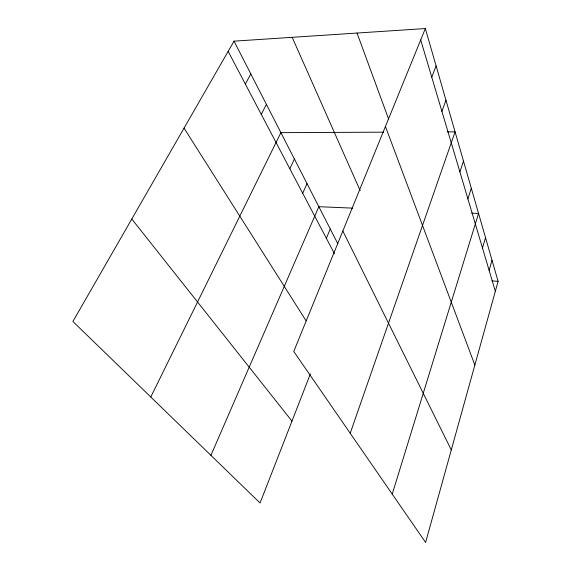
<?xml version="1.0" encoding="UTF-8"?>
<svg xmlns="http://www.w3.org/2000/svg" width="571" height="571" viewBox="0 0 571 571"><rect width="100%" height="100%" fill="white"/><g stroke="black" fill="none" stroke-linecap="round" stroke-linejoin="round"><path stroke-width="0.86" d="M425.345 28.55L498.098 281.346L425.602 542.45L293.751 351.472L425.345 28.55L234.024 41.155L72.902 321.473L260.062 503.008L310.346 373.969M489.119 270.361L492.024 260.233M482.466 247.957L485.521 237.657M392.241 494.129L478.555 213.447L471.639 213.154M467.892 198.865L471.296 188.216M459.891 171.907L463.488 161.086M350.216 433.261L455.073 131.844L447.221 131.88M441.911 111.338L445.972 100.211M431.762 77.164L436.094 65.901M326.362 238.293L330.259 228.971M210.92 455.351L318.846 206.695L352.657 208.13M302.694 193.234L307.027 183.634M289.825 168.745L294.408 159.009M150.78 397.016L280.903 132.65L383.683 132.172M261.261 114.357L266.414 104.372M245.344 84.051L250.833 73.959M492.016 280.861L498.098 281.346M131.787 219.028L291.967 421.127M184.033 128.118L306.12 320.852M228.157 51.347L334.442 253.674M234.024 41.155L337.796 243.689M342.843 230.998L451.29 449.927M292.181 37.322L360.144 190.586M385.432 126.491L474.851 365.069M357.025 33.047L388.58 118.968M420.713 39.934L495.335 291.296"/></g></svg>
